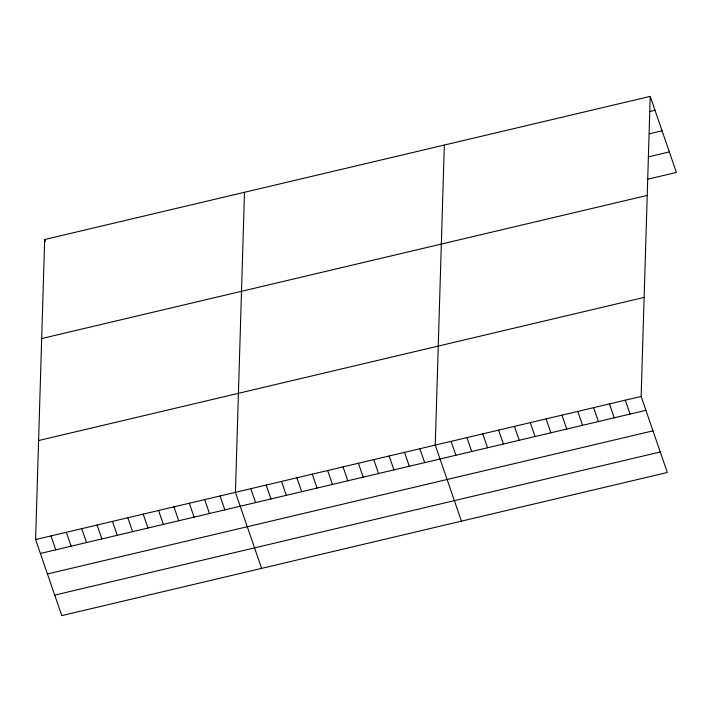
<?xml version="1.0" encoding="UTF-8"?>
<svg xmlns="http://www.w3.org/2000/svg" width="712" height="712" viewBox="0 0 712 712"><rect width="100%" height="100%" fill="white"/><g stroke="black" fill="none" stroke-linecap="round" stroke-linejoin="round"><path stroke-width="1.07" d="M650.216 96.378L641.138 396.433L667.322 472.483L61.784 615.622L35.6 539.562L44.678 239.517L650.216 96.378L676.4 172.438L647.893 179.175M244.501 192.285L235.432 492.33L261.615 568.381M444.332 145.043L435.255 445.098L461.447 521.148M649.718 111.526L654.996 110.28M649.389 133.785L662.062 130.785M648.223 156.916L669.333 151.923M41.679 338.538L647.217 195.4M38.59 440.55L644.138 297.411M35.6 539.562L641.138 396.433M40.388 553.464L645.926 410.326M47.446 573.97L652.984 430.84M54.726 595.107L660.264 451.969M625.305 400.171L630.084 414.072M609.463 403.918L614.251 417.81M593.63 407.656L598.409 421.557M577.788 411.403L582.576 425.295M561.955 415.149L566.734 429.042M546.113 418.887L550.901 432.789M530.28 422.634L535.068 436.527M514.438 426.381L519.226 440.274M498.605 430.119L503.393 444.021M482.772 433.866L487.551 447.759M466.93 437.613L471.718 451.506M451.097 441.351L455.876 455.244M419.884 448.729L424.672 462.622M404.514 452.36L409.302 466.262M389.144 456L393.923 469.893M373.773 459.632L378.553 473.524M358.403 463.263L363.182 477.156M343.024 466.894L347.812 480.796M327.654 470.534L332.442 484.427M312.283 474.165L317.071 488.058M296.913 477.797L301.701 491.689M281.543 481.428L286.331 495.329M266.172 485.068L270.952 498.961M250.802 488.699L255.581 502.592M220.053 495.961L224.841 509.863M204.682 499.602L209.47 513.494M189.312 503.233L194.1 517.126M173.942 506.864L178.73 520.757M158.571 510.495L163.36 524.397M143.201 514.135L147.98 528.028M44.678 239.517L45.354 241.502M127.831 517.766L132.61 531.659M112.46 521.398L117.24 535.291M97.081 525.029L101.869 538.931M81.711 528.669L86.499 542.562M66.341 532.3L71.129 546.193M50.97 535.931L55.758 549.833"/></g></svg>
